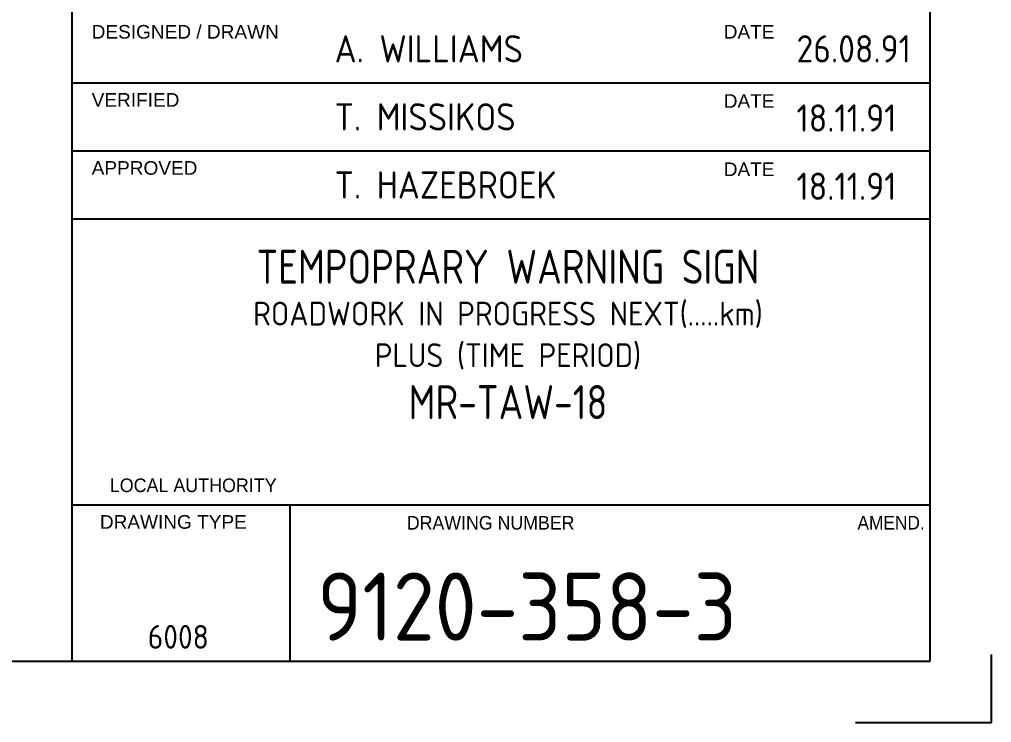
# Model space of a CAD drawing. Extents: x 0 to 420, y 0 to 297.
# Drawn here: x 348.6 to 420, y 0 to 51.6 of the extents above; entities that cross this region are included whole.
import ezdxf
from ezdxf.enums import TextEntityAlignment as Align

# ---------------------------------------------------------------- set-up
doc = ezdxf.new("R2010")
doc.units = 0
doc.header["$LTSCALE"] = 12
doc.header["$MEASUREMENT"] = 0
doc.layers.get('0').update_dxf_attribs({"linetype": 'CONTINUOUS'})
for name, color, linetype in [('L25', 1, 'CONTINUOUS'), ('TBLK18', 4, 'CONTINUOUS'), ('TBLK25', 1, 'CONTINUOUS'), ('TBLK35', 3, 'CONTINUOUS'), ('TBLK50', 7, 'CONTINUOUS')]:
    doc.layers.add(name, color=color, linetype=linetype)
doc.styles.add('HELVL', font='HELVL')
doc.styles.add('ISO', font='iso')

# ---------------------------------------------------------------- blocks, each defined once
blk = doc.blocks.new('A3BBLK')
at = {"layer": 'TBLK25'}
for p, q in [((420, 0), (420, 5)), ((410, 0), (420, 0))]:
    blk.add_line(p, q, dxfattribs=at)
at = {"layer": 'TBLK50'}
for p, q in [((352.5, 4.5), (352.5, 292.5)), ((415.5, 4.5), (415.5, 292.5)), ((13, 4.5), (415.5, 4.5))]:
    blk.add_line(p, q, dxfattribs=at)
blk = doc.blocks.new('a3_in_vtblk_trial')
at = {"layer": 'TBLK35'}
for p, q in [((352.5, 47), (415.5, 47)), ((352.5, 42), (415.5, 42)), ((352.5, 37), (415.5, 37)), ((352.5, 16), (415.5, 16)), ((368.5, 4.5), (368.5, 16))]:
    blk.add_line(p, q, dxfattribs=at)
blk.add_blockref('A3BBLK', (0, 0))
at = {"layer": 'TBLK18', "style": 'HELVL'}
for s, p in [('DESIGNED / DRAWN', (353.94, 50.236)), ('DATE', (400.339, 50.236)), ('VERIFIED', (353.94, 45.236)), ('DATE', (400.339, 45.154)), ('APPROVED', (353.94, 40.236)), ('DATE', (400.339, 40.141)), ('DRAWING TYPE', (354.541, 14.236))]:
    blk.add_text(s, height=1, dxfattribs=at).set_placement(p)
for s, width, p, p2 in [('LOCAL AUTHORITY', 0.847016, (355.27, 16.928), (367.518, 16.928)), ('DRAWING NUMBER', 0.880886, (377.077, 14.173), (389.383, 14.173)), ('AMEND.', 0.926535, (410.156, 14.18), (415.094, 14.18))]:
    blk.add_text(s, height=1, dxfattribs=dict(at, width=width)).set_placement(p, p2, align=Align.FIT)
at = {"layer": 'TBLK18', "style": 'ISO'}
blk.add_attdef('MR_DIRECTORATE', text='', height=1.5, dxfattribs=at).set_placement((381.5, 67.119), align=Align.CENTER)
for tag, p in [('STREET_NAME', (355.514, 61.1)), ('SUBURB_POSTCODE', (388.488, 61.1)), ('TELEPHONE_NO.', (368.306, 58.836)), ('FAX_NO.', (393.555, 58.836))]:
    blk.add_attdef(tag, p, '', height=1.5, dxfattribs=at)
at = {"layer": 'TBLK25', "style": 'ISO'}
for tag, height, p in [('MR_BRANCH', 2, (381.5, 64.199)), ('ROAD_SECTION', 1.75, (384.5, 29.162)), ('SLK', 1.75, (384.5, 26.108)), ('CHAINAGE', 1.75, (384.5, 19.205)), ('DRG_TYPE_03', 1.75, (360.514, 11.498)), ('DRG_TYPE_02', 1.75, (360.514, 8.361)), ('DRG_TYPE_01', 1.75, (360.3, 5.421))]:
    blk.add_attdef(tag, text='', height=height, dxfattribs=at).set_placement(p, align=Align.CENTER)
for tag, p, height in [('FILE_NUMBER', (371.773, 53.237), 2.5), ('DESIGNED_/_DRAWN', (371.773, 48.487), 2), ('DATE', (405.683, 48.487), 2), ('VERIFIED', (371.773, 43.487), 2), ('DATE', (405.683, 43.404), 2), ('APPROVED', (371.773, 38.487), 2), ('DATE', (405.683, 38.392), 2), ('LOCAL_AUTHORITY', (370.48, 16.733), 1.25)]:
    blk.add_attdef(tag, p, '', height=height, dxfattribs=at)
at = {"layer": 'TBLK35', "style": 'ISO', "width": 0.9}
for tag, p in [('ROAD_PROJECT&NUMBER', (384.5, 32.231)), ('DRAWING_DESCRIPTION', (384.5, 22.288))]:
    blk.add_attdef(tag, text='', height=2.5, dxfattribs=at).set_placement(p, align=Align.CENTER)
at = {"layer": 'TBLK50', "style": 'ISO'}
blk.add_attdef('DRG_NUMBER', (370.5, 6.021), '', height=5, dxfattribs=at)

msp = doc.modelspace()

# ---------------------------------------------------------------- block references
at = {"layer": 'L25'}
ref = msp.add_blockref('a3_in_vtblk_trial', (0, 0), dxfattribs=at)
ref.add_attrib('DESIGNED_/_DRAWN', 'A. WILLIAMS', (371.773, 48.487), dxfattribs={"layer": 'TBLK25', "height": 2, "style": 'ISO'})
ref.add_attrib('ROAD_PROJECT&NUMBER', 'TEMPOPRARY WARNING SIGN', dxfattribs={"layer": 'TBLK35', "height": 2.5, "style": 'ISO', "width": 0.9}).set_placement((384.5, 32.231), align=Align.CENTER)
ref.add_attrib('ROAD_SECTION', 'ROADWORK IN PROGRESS NEXT(.....km)', dxfattribs={"layer": 'TBLK25', "height": 1.75, "style": 'ISO'}).set_placement((384.5, 29.162), align=Align.CENTER)
ref.add_attrib('SLK', 'PLUS (TIME PERIOD)', dxfattribs={"layer": 'TBLK25', "height": 1.75, "style": 'ISO'}).set_placement((384.5, 26.108), align=Align.CENTER)
ref.add_attrib('DRAWING_DESCRIPTION', 'MR-TAW-18', dxfattribs={"layer": 'TBLK35', "height": 2.5, "style": 'ISO', "width": 0.9}).set_placement((384.5, 22.288), align=Align.CENTER)
ref.add_attrib('DRG_NUMBER', '9120-358-3', (370.5, 6.021), dxfattribs={"layer": 'TBLK50', "height": 5, "style": 'ISO'})
ref.add_attrib('APPROVED', 'T. HAZEBROEK', (371.773, 38.487), dxfattribs={"layer": 'TBLK25', "height": 2, "style": 'ISO'})
ref.add_attrib('VERIFIED', 'T. MISSIKOS', (371.773, 43.487), dxfattribs={"layer": 'TBLK25', "height": 2, "style": 'ISO'})
ref.add_attrib('DRG_TYPE_01', '6008', dxfattribs={"layer": 'TBLK25', "height": 1.75, "style": 'ISO'}).set_placement((360.3, 5.421), align=Align.CENTER)
ref.add_attrib('DATE', '26.08.91', (405.683, 48.487), dxfattribs={"layer": 'TBLK25', "height": 2, "style": 'ISO'})
ref.add_attrib('DATE', '18.11.91', (405.683, 43.404), dxfattribs={"layer": 'TBLK25', "height": 2, "style": 'ISO'})
ref.add_attrib('DATE', '18.11.91', (405.683, 38.392), dxfattribs={"layer": 'TBLK25', "height": 2, "style": 'ISO'})

doc.saveas('drawing.dxf')
